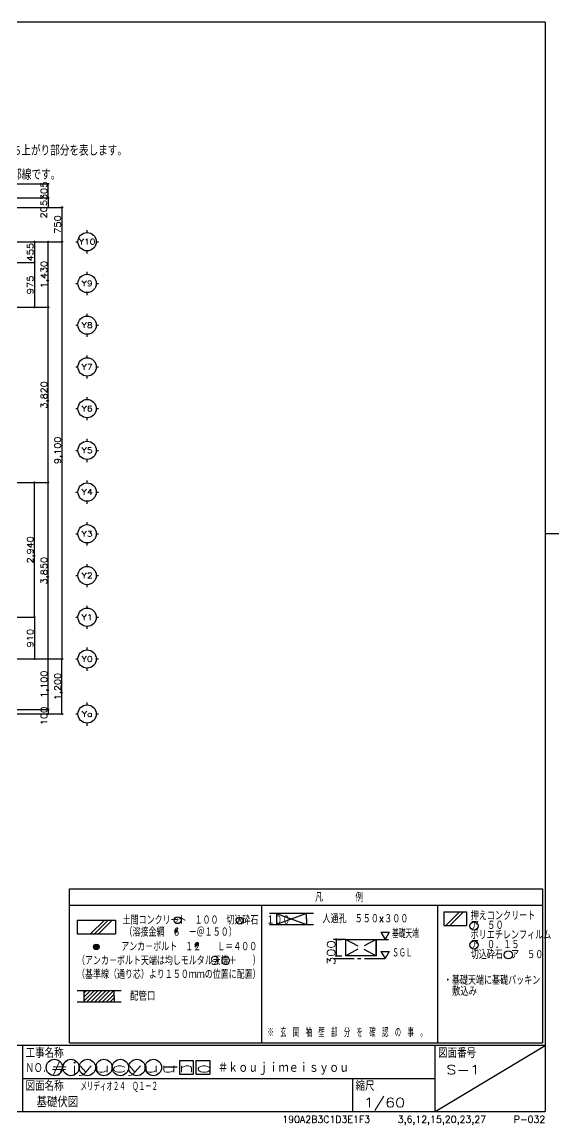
# Model space of a CAD drawing. Extents: x 1600 to 58398, y 1000 to 41598.
# Drawn here: x 38870 to 58398, y 1009 to 41099 of the extents above; entities that cross this region are included whole.
import ezdxf
from ezdxf.enums import TextEntityAlignment as Align

# ---------------------------------------------------------------- set-up
doc = ezdxf.new("R2010")
doc.units = 0
doc.header["$LTSCALE"] = 1000
doc.linetypes.add('CENTER2', pattern=[1.125, 0.75, -0.125, 0.125, -0.125])
doc.linetypes.add('DASHED', pattern=[0.75, 0.5, -0.25])
for name, color, linetype in [('1-14', 7, 'CONTINUOUS'), ('1-140', 7, 'CONTINUOUS'), ('1-141', 7, 'CONTINUOUS'), ('1-15', 7, 'CONTINUOUS'), ('1-16', 7, 'CONTINUOUS'), ('1-175', 7, 'CONTINUOUS'), ('1-181', 7, 'CONTINUOUS'), ('1-2', 7, 'CONTINUOUS'), ('1-21', 7, 'CONTINUOUS'), ('1-4', 7, 'CONTINUOUS'), ('1-49', 7, 'CONTINUOUS'), ('1-6', 7, 'CONTINUOUS'), ('1-67', 7, 'CONTINUOUS'), ('1-7', 7, 'CONTINUOUS'), ('1-9', 7, 'CONTINUOUS')]:
    doc.layers.add(name, color=color, linetype=linetype)
doc.styles.get("Standard").update_dxf_attribs({"font": 'txt', "bigfont": 'BIGFONT'})

msp = doc.modelspace()

# ---------------------------------------------------------------- linework, layer by layer
at = {"layer": '1-14', "color": 3, "linetype": 'CONTINUOUS'}
for p, q in [((40870, 8457), (40870, 7959)), ((40870, 8457), (42272, 8457)), ((42272, 8457), (42272, 7959)), ((40870, 7959), (42272, 7959))]:
    msp.add_line(p, q, dxfattribs=at)
at = {"layer": '1-140', "color": 2, "linetype": 'CONTINUOUS'}
for p, q in [((44520, 8147), (44420, 7973)), ((45262, 7649), (45160, 7475)), ((51924, 8015), (52226, 8015)), ((51924, 8015), (52074, 7755)), ((52226, 8015), (52074, 7755)), ((51924, 7315), (52226, 7315)), ((51924, 7315), (52074, 7055)), ((52226, 7315), (52074, 7055))]:
    msp.add_line(p, q, dxfattribs=at)
at = {"layer": '1-140', "color": 3, "linetype": 'CONTINUOUS'}
for p, q in [((42472, 5883), (40872, 5883)), ((41120, 5883), (41120, 5683)), ((41120, 5683), (41120, 5483)), ((42222, 5683), (42222, 5883)), ((42222, 5683), (42222, 5483)), ((40872, 5483), (42472, 5483))]:
    msp.add_line(p, q, dxfattribs=at)
at = {"layer": '1-140', "color": 214, "linetype": 'CONTINUOUS'}
for p, q in [((41120, 5513), (41490, 5883)), ((41120, 5655), (41350, 5883)), ((41120, 5795), (41208, 5883)), ((41232, 5483), (41632, 5883)), ((41374, 5483), (41774, 5883)), ((41514, 5483), (41914, 5883)), ((41656, 5483), (42056, 5883)), ((41798, 5483), (42198, 5883)), ((41940, 5483), (42222, 5767)), ((42080, 5483), (42222, 5625))]:
    msp.add_line(p, q, dxfattribs=at)
at = {"layer": '1-140', "color": 2, "linetype": 'CONTINUOUS'}
for centre, radius in [((44530, 8451), 124), ((46782, 8435), 124), ((44470, 8057), 48), ((45212, 7561), 48)]:
    msp.add_circle(centre, radius, dxfattribs=at)
at = {"layer": '1-141', "color": 3, "linetype": 'CONTINUOUS'}
msp.add_line((40596, 9595), (57798, 9595), dxfattribs=at)
at = {"layer": '1-15', "color": 214, "linetype": 'CONTINUOUS'}
for p, q in [((41864, 8457), (41362, 7959)), ((42004, 8457), (41506, 7959)), ((42146, 8457), (41646, 7959))]:
    msp.add_line(p, q, dxfattribs=at)
at = {"layer": '1-16', "color": 3, "linetype": 'CONTINUOUS'}
for radius in [100, 88, 80, 68, 50, 30, 10]:
    msp.add_circle((41572, 7481), radius, dxfattribs=at)
at = {"layer": '1-175', "color": 5, "linetype": 'CONTINUOUS'}
for p, q in [((57898, 41099), (2102, 41099)), ((57898, 41099), (57898, 1502)), ((2102, 1502), (57895, 1502))]:
    msp.add_line(p, q, dxfattribs=at)
at = {"layer": '1-175', "color": 7, "linetype": 'CONTINUOUS'}
for p, q in [((58398, 22497), (57898, 22497)), ((57898, 3899), (2102, 3899)), ((38898, 1502), (38898, 3899)), ((53899, 1502), (53899, 3899)), ((53899, 1502), (57898, 3899)), ((44597, 3349), (44597, 2849)), ((44597, 3349), (45098, 3349)), ((45098, 3349), (45098, 2849)), ((45197, 3349), (45197, 2849)), ((45197, 3349), (45698, 3349)), ((45698, 3349), (45698, 2849)), ((44597, 2849), (45098, 2849)), ((45197, 2849), (45698, 2849)), ((38898, 2699), (53899, 2699)), ((50899, 1502), (50899, 2699))]:
    msp.add_line(p, q, dxfattribs=at)
for centre in [(40048, 3098), (40648, 3098), (41247, 3098), (41847, 3098), (42447, 3098), (43047, 3098), (43648, 3098)]:
    msp.add_circle(centre, 298, dxfattribs=at)
at = {"layer": '1-2', "color": 1, "linetype": 'CENTER2'}
msp.add_line((50198, 7055), (52198, 7055), dxfattribs=at)
at = {"layer": '1-21', "color": 1, "linetype": 'CONTINUOUS'}
for p, q in [((39822, 16114), (39822, 17947)), ((37822, 16114), (39822, 16114)), ((39822, 16114), (39822, 15947))]:
    msp.add_line(p, q, dxfattribs=at)
at = {"layer": '1-21', "color": 7, "linetype": 'CONTINUOUS'}
for centre in [(39822, 16114), (39822, 15947)]:
    msp.add_circle(centre, 21, dxfattribs=at)
at = {"layer": '1-4', "color": 3, "linetype": 'CONTINUOUS'}
for p, q in [((40596, 3997), (40596, 9595)), ((57798, 9595), (57798, 3997)), ((40596, 8995), (57798, 8995)), ((47596, 3997), (47596, 8995)), ((53998, 3997), (53998, 8995)), ((49472, 8697), (47872, 8697)), ((49222, 8697), (48120, 8297)), ((48120, 8697), (49222, 8297)), ((48120, 8697), (48120, 8497)), ((48120, 8497), (48120, 8297)), ((49222, 8497), (49222, 8697)), ((49222, 8497), (49222, 8297)), ((47872, 8297), (49472, 8297)), ((50648, 7755), (50198, 7755)), ((50648, 7755), (51748, 7755)), ((50648, 7157), (50648, 7755)), ((51748, 7755), (51748, 7157)), ((51748, 7157), (51748, 7755)), ((51748, 7755), (52198, 7755)), ((51748, 7157), (50648, 7157)), ((40596, 3997), (57798, 3997))]:
    msp.add_line(p, q, dxfattribs=at)
at = {"layer": '1-4', "color": 3, "linetype": 'DASHED'}
for p, q in [((50648, 7755), (51748, 7755)), ((50648, 7755), (51748, 7157)), ((51748, 7755), (50648, 7157))]:
    msp.add_line(p, q, dxfattribs=at)
at = {"layer": '1-6', "color": 1, "linetype": 'CONTINUOUS'}
for p, q in [((41238, 33448), (41238, 33531)), ((40822, 33114), (40905, 33114)), ((41572, 33114), (41655, 33114)), ((41238, 32689), (41238, 32773)), ((41238, 31931), (41238, 32014)), ((40822, 31597), (40905, 31597)), ((41572, 31597), (41655, 31597)), ((41238, 31172), (41238, 31256)), ((41238, 30415), (41238, 30498)), ((40822, 30081), (40905, 30081)), ((41572, 30081), (41655, 30081)), ((41238, 29656), (41238, 29740)), ((41238, 28898), (41238, 28981)), ((40822, 28564), (40905, 28564)), ((41572, 28564), (41655, 28564)), ((41238, 28139), (41238, 28223)), ((41238, 27381), (41238, 27464)), ((40822, 27047), (40905, 27047)), ((41572, 27047), (41655, 27047)), ((41238, 26622), (41238, 26706)), ((41238, 25865), (41238, 25948)), ((40822, 25531), (40905, 25531)), ((41572, 25531), (41655, 25531)), ((41238, 25106), (41238, 25190)), ((41238, 24348), (41238, 24431)), ((40822, 24014), (40905, 24014)), ((41238, 23589), (41238, 23673)), ((41572, 24014), (41655, 24014)), ((41238, 22831), (41238, 22914)), ((40822, 22497), (40905, 22497)), ((41572, 22497), (41655, 22497)), ((41238, 22072), (41238, 22156)), ((41238, 21315), (41238, 21398)), ((40822, 20981), (40905, 20981)), ((41572, 20981), (41655, 20981)), ((41238, 20556), (41238, 20640)), ((41238, 19798), (41238, 19881)), ((40822, 19464), (40905, 19464)), ((41572, 19464), (41655, 19464)), ((41238, 19039), (41238, 19123)), ((41238, 18281), (41238, 18364)), ((40822, 17947), (40905, 17947)), ((41572, 17947), (41655, 17947)), ((41238, 17522), (41238, 17606)), ((41238, 16281), (41238, 16364)), ((40822, 15947), (40905, 15947)), ((41572, 15947), (41655, 15947)), ((41238, 15522), (41238, 15606))]:
    msp.add_line(p, q, dxfattribs=at)
at = {"layer": '1-6', "color": 2, "linetype": 'CONTINUOUS'}
for centre in [(41238, 33114), (41238, 31597), (41238, 30081), (41238, 28564), (41238, 27047), (41238, 25531), (41238, 24014), (41238, 22497), (41238, 20981), (41238, 19464), (41238, 17947), (41238, 15947)]:
    msp.add_circle(centre, 333, dxfattribs=at)
at = {"layer": '1-67', "color": 3, "linetype": 'CONTINUOUS'}
for p, q in [((54210, 8755), (54210, 8257)), ((54210, 8755), (55038, 8755)), ((55038, 8755), (55038, 8257)), ((54210, 8257), (55038, 8257))]:
    msp.add_line(p, q, dxfattribs=at)
at = {"layer": '1-67', "color": 214, "linetype": 'CONTINUOUS'}
for p, q in [((54784, 8755), (54282, 8257)), ((54924, 8755), (54426, 8257))]:
    msp.add_line(p, q, dxfattribs=at)
at = {"layer": '1-67', "color": 2, "linetype": 'CONTINUOUS'}
for centre in [(55306, 8243), (55306, 7549), (56558, 7193)]:
    msp.add_circle(centre, 150, dxfattribs=at)
at = {"layer": '1-7', "color": 1, "linetype": 'CONTINUOUS'}
for p, q in [((50298, 7755), (50298, 7157)), ((50298, 7755), (50500, 7755)), ((50298, 7157), (50500, 7157))]:
    msp.add_line(p, q, dxfattribs=at)
at = {"layer": '1-9', "color": 1, "linetype": 'CONTINUOUS'}
for p, q in [((37822, 35214), (39822, 35214)), ((39822, 34706), (39822, 35214)), ((37822, 34706), (39822, 34706)), ((39822, 34706), (39822, 34364)), ((37822, 34364), (40322, 34364)), ((40322, 34364), (40322, 33114)), ((37822, 33114), (40322, 33114)), ((39322, 33114), (39322, 32356)), ((39822, 30731), (39822, 33114)), ((40322, 33114), (40322, 17947)), ((37822, 32356), (39322, 32356)), ((39322, 32356), (39322, 30731)), ((37822, 30731), (39822, 30731)), ((39822, 24364), (39822, 30731)), ((37822, 24364), (39822, 24364)), ((39322, 19464), (39322, 24364)), ((39822, 17947), (39822, 24364)), ((37822, 19464), (39322, 19464)), ((39322, 19464), (39322, 17947)), ((37822, 17947), (40322, 17947)), ((40322, 15947), (40322, 17947)), ((37822, 15947), (40322, 15947))]:
    msp.add_line(p, q, dxfattribs=at)
at = {"layer": '1-9', "color": 7, "linetype": 'CONTINUOUS'}
for centre, radius in [((39822, 35214), 21), ((39822, 34706), 21), ((39822, 34364), 21), ((40322, 34364), 21), ((39322, 33114), 21), ((39822, 33114), 21), ((40322, 33114), 21), ((39322, 32356), 21), ((39322, 30731), 21), ((39822, 30731), 21), ((39322, 24364), 21), ((39822, 24364), 21), ((39322, 19464), 21), ((39322, 17947), 21), ((39822, 17947), 21), ((40322, 17947), 21), ((40322, 15947), 21), ((50298, 7755), 24), ((50298, 7157), 24)]:
    msp.add_circle(centre, radius, dxfattribs=at)

# ---------------------------------------------------------------- texts
at = {"layer": '1-140', "color": 2, "linetype": 'CONTINUOUS'}
for s, width, p in [('\u3000\u3000\u3000凡\u3000\u3000\u3000\u3000例', 0.720972, (48642, 9127)), ('\u3000\u3000\u3000土間コンクリート\u3000１００\u3000切込砕石\u3000１００', 0.7124, (41662, 8297)), ('人通孔\u3000５５０×３００', 0.718457, (49798, 8347)), ('（溶接金網\u3000６\u3000－＠１５０）', 0.716049, (42594, 7861)), ('基礎天端', 0.595767, (52332, 7807)), ('アンカ－ボルト\u3000１２\u3000\u3000Ｌ＝４００', 0.714499, (42476, 7333)), ('ＳＧＬ', 0.604714, (52332, 7107)), ('（アンカ－ボルト天端は均しモルタル天端＋\u3000\u3000）', 0.712621, (40870, 6825)), ('（基準線（通り芯）より１５０ｍｍの位置に配置）', 0.712621, (40870, 6325)), ('配管口', 0.749845, (42798, 5533))]:
    msp.add_text(s, height=291, dxfattribs=dict(at, width=width)).set_placement(p)
at = {"layer": '1-140', "color": 2, "linetype": 'CONTINUOUS', "width": 1.030928}
for p in [(44530, 8451), (46782, 8435)]:
    msp.add_text('ア', height=192, dxfattribs=at).set_placement(p, align=Align.MIDDLE_CENTER)
at = {"layer": '1-140', "color": 2, "linetype": 'CONTINUOUS', "width": 1.209428}
msp.add_text('300', height=291, rotation=90, dxfattribs=at).set_placement((50258, 7721), align=Align.RIGHT)
at = {"layer": '1-140', "color": 7, "linetype": 'CONTINUOUS', "width": 0.568609}
msp.add_text('※\u3000玄\u3000関\u3000袖\u3000壁\u3000部\u3000分\u3000を\u3000確\u3000認\u3000の\u3000事\u3000。', height=291, dxfattribs=at).set_placement((47794, 4211))
at = {"layer": '1-175', "color": 7, "linetype": 'CONTINUOUS'}
for s, height, width, p in [('工事名称', 337.6, 0.89365, (38998, 3451)), ('図面番号', 337.6, 0.89365, (53999, 3451)), ('ＮＯ．', 337.6, 0.651631, (38998, 2901)), ('#jyucyuuno', 348.2, 2.26249, (39871, 2924)), ('＃ｋｏｕｊｉｍｅｉｓｙｏｕ', 385.09, 0.867008, (45997, 2903)), ('－', 580, 1.030928, (43948, 2799)), ('図面名称', 337.6, 0.89365, (38998, 2252)), ('縮尺', 337.6, 0.935159, (50998, 2252)), ('基礎伏図', 385.1, 0.89365, (39399, 1652))]:
    msp.add_text(s, height=height, dxfattribs=dict(at, width=width)).set_placement(p)
at = {"layer": '1-175', "color": 3, "linetype": 'CONTINUOUS'}
for s, height, width, p in [('S-1', 338.5, 1.283934, (54298, 2849)), ('メリディオ２４\u3000Ｑ１－２', 289.06, 0.579615, (40999, 2252)), ('1/60', 338.5, 1.264938, (51300, 1652))]:
    msp.add_text(s, height=height, dxfattribs=dict(at, width=width)).set_placement(p)
at = {"layer": '1-175', "color": 214, "linetype": 'CONTINUOUS', "width": 0.991141}
msp.add_text('190A2B3C1D3E1F3   3,6,12,15,20,23,27   P-032', height=252.2, dxfattribs=at).set_placement((57899, 1086), align=Align.RIGHT)
at = {"layer": '1-181', "color": 2, "linetype": 'CONTINUOUS', "width": 1.546129}
msp.add_text('90', height=291, dxfattribs=at).set_placement((46084, 6985), align=Align.MIDDLE_CENTER)
at = {"layer": '1-181', "color": 2, "linetype": 'CONTINUOUS'}
for s, width, p in [('・基礎天端に基礎パッキン', 0.717519, (54210, 6111)), ('\u3000敷込み', 0.738751, (54210, 5711))]:
    msp.add_text(s, height=291, dxfattribs=dict(at, width=width)).set_placement(p)
at = {"layer": '1-21', "color": 2, "linetype": 'CONTINUOUS'}
for s, width, p in [('1,100', 1.140498, (39780, 17031)), ('100', 1.167902, (39780, 15872))]:
    msp.add_text(s, height=226, rotation=90, dxfattribs=dict(at, width=width)).set_placement(p, align=Align.CENTER)
at = {"layer": '1-49', "color": 5, "linetype": 'CONTINUOUS'}
for s, width, p in [('基礎の立ち上がり部分を表します。', 0.719995, (37100, 36240)), ('基礎の外郭線です。', 0.72606, (37100, 35362))]:
    msp.add_text(s, height=388, dxfattribs=dict(at, width=width)).set_placement(p)
at = {"layer": '1-6', "color": 2, "linetype": 'CONTINUOUS'}
for s, width, p in [('Y10', 1.203613, (41238, 33114)), ('Y9', 1.240884, (41238, 31597)), ('Y8', 1.240884, (41238, 30081)), ('Y7', 1.240884, (41238, 28564)), ('Y6', 1.240884, (41238, 27047)), ('Y5', 1.240884, (41238, 25531)), ('Y4', 1.240884, (41238, 24014)), ('Y3', 1.240884, (41238, 22497)), ('Y2', 1.240884, (41238, 20981)), ('Y1', 1.240884, (41238, 19464)), ('Y0', 1.240884, (41238, 17947)), ('Ya', 1.240884, (41238, 15947))]:
    msp.add_text(s, height=201.8, dxfattribs=dict(at, width=width)).set_placement(p, align=Align.MIDDLE_CENTER)
at = {"layer": '1-67', "color": 2, "linetype": 'CONTINUOUS'}
for s, width, p in [('押えコンクリート', 0.722712, (55186, 8457)), ('ポリエチレンフィルム', 0.719587, (55186, 7757)), ('ア\u3000５０', 0.738751, (55186, 8107)), ('ア\u3000０．１５', 0.72798, (55186, 7407)), ('切込砕石\u3000ア\u3000５０', 0.720972, (55186, 7043))]:
    msp.add_text(s, height=291, dxfattribs=dict(at, width=width)).set_placement(p)
at = {"layer": '1-9', "color": 2, "linetype": 'CONTINUOUS'}
for s, width, p in [('305', 1.167902, (39780, 34960)), ('205', 1.167902, (39775, 34296)), ('750', 1.167902, (40280, 33739)), ('455', 1.167902, (39280, 32735)), ('1,430', 1.140498, (39780, 31922)), ('975', 1.167902, (39280, 31543)), ('3,820', 1.140498, (39780, 27547)), ('9,100', 1.140498, (40280, 25531)), ('2,940', 1.140498, (39280, 21914)), ('3,850', 1.140498, (39780, 21156)), ('910', 1.167902, (39280, 18706)), ('1,200', 1.140498, (40280, 16947))]:
    msp.add_text(s, height=226, rotation=90, dxfattribs=dict(at, width=width)).set_placement(p, align=Align.CENTER)

doc.saveas('drawing.dxf')
